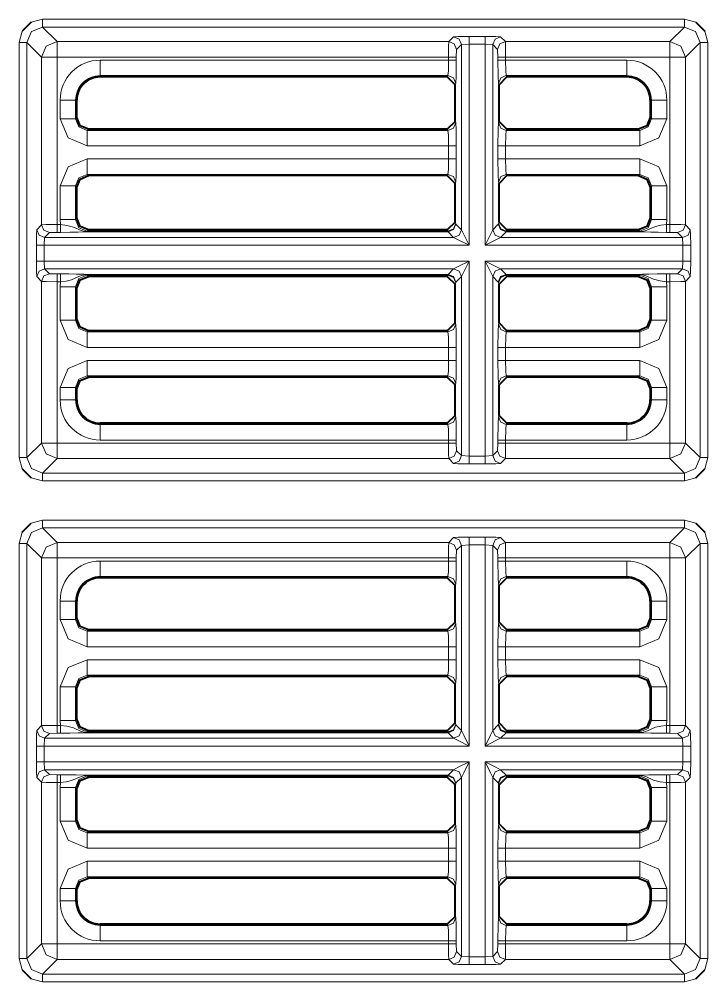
# Model space of a CAD drawing. Header units: millimetres. Extents: x 0 to 2941, y -405 to 1422.
# Drawn here: x 832.3 to 876.8, y 883.4 to 945.5 of the extents above; entities that cross this region are included whole.
import ezdxf

# ---------------------------------------------------------------- set-up
doc = ezdxf.new("R2010")
doc.units = ezdxf.units.MM
doc.layers.add('FINE', color=9, linetype='Continuous')
doc.layers.add('OUTLINE', color=7, linetype='Continuous')

msp = doc.modelspace()

# ---------------------------------------------------------------- linework, layer by layer
at = {"layer": 'FINE', "lineweight": 9}
for p, q in [((833.829, 945.477), (833.102, 945.289)), ((875.254, 945.477), (833.829, 945.477)), ((875.981, 945.289), (875.254, 945.477)), ((834.773, 944.034), (833.829, 944.977)), ((832.518, 944.705), (832.33, 943.978)), ((860.356, 944.349), (860.041, 944.034)), ((862.382, 944.375), (861.356, 944.375)), ((863.697, 944.034), (863.381, 944.349)), ((876.753, 943.978), (876.566, 944.705)), ((832.83, 943.978), (833.773, 943.034)), ((832.83, 917.203), (832.83, 943.978)), ((860.041, 944.034), (834.773, 944.034)), ((860.541, 943.534), (860.856, 943.849)), ((860.856, 943.849), (861.356, 943.875)), ((860.856, 943.849), (860.856, 931.906)), ((862.382, 943.875), (862.382, 930.906)), ((862.382, 943.875), (862.882, 943.849)), ((862.882, 931.906), (862.882, 943.849)), ((875.31, 943.034), (876.254, 943.978)), ((876.254, 943.978), (876.254, 917.203)), ((876.753, 917.203), (876.753, 943.978)), ((833.773, 943.034), (833.773, 932.221)), ((860.028, 943.034), (860.028, 942.839)), ((863.21, 943.034), (863.21, 942.839)), ((875.31, 932.221), (875.31, 943.034)), ((860.028, 942.839), (837.548, 942.839)), ((871.535, 942.839), (863.709, 942.839)), ((837.548, 941.84), (859.991, 941.84)), ((837.548, 941.759), (837.548, 941.84)), ((859.991, 941.84), (859.95, 941.759)), ((863.747, 941.84), (871.535, 941.84)), ((863.787, 941.759), (863.747, 941.84)), ((871.535, 941.84), (871.535, 941.759)), ((860.45, 941.258), (860.491, 941.341)), ((863.247, 941.341), (863.288, 941.258)), ((834.969, 940.258), (834.969, 939.061)), ((860.491, 938.811), (860.45, 938.893)), ((863.288, 938.893), (863.247, 938.811)), ((836.716, 938.312), (836.798, 938.394)), ((859.991, 938.312), (836.716, 938.312)), ((859.95, 938.394), (859.991, 938.312)), ((863.747, 938.312), (863.787, 938.394)), ((872.367, 938.312), (863.747, 938.312)), ((872.286, 938.394), (872.367, 938.312)), ((836.716, 937.314), (860.028, 937.314)), ((860.028, 937.314), (860.028, 936.473)), ((860.528, 936.473), (860.528, 937.314)), ((863.21, 937.314), (863.21, 936.473)), ((860.028, 936.473), (836.716, 936.473)), ((872.367, 936.473), (863.709, 936.473)), ((836.716, 935.475), (859.991, 935.475)), ((836.798, 935.394), (836.716, 935.475)), ((859.991, 935.475), (859.95, 935.394)), ((872.367, 935.475), (872.286, 935.394)), ((860.45, 934.893), (860.491, 934.975)), ((863.247, 934.975), (863.288, 934.893)), ((834.969, 934.726), (834.969, 932.561)), ((873.035, 934.644), (873.116, 934.726)), ((873.116, 934.726), (873.116, 932.561)), ((834.969, 932.561), (834.999, 932.234)), ((836.048, 932.642), (835.967, 932.561)), ((860.491, 932.311), (860.45, 932.393)), ((863.288, 932.393), (863.247, 932.311)), ((873.116, 932.561), (873.035, 932.642)), ((834.273, 931.721), (834.773, 931.734)), ((834.999, 932.234), (834.773, 932.234)), ((834.773, 931.734), (834.999, 931.734)), ((836.716, 931.812), (836.798, 931.894)), ((859.991, 931.812), (836.716, 931.812)), ((836.716, 931.763), (859.999, 931.763)), ((859.95, 931.894), (859.991, 931.812)), ((859.991, 931.812), (859.999, 931.78)), ((859.999, 931.763), (860.356, 931.406)), ((860.499, 932.263), (860.491, 932.311)), ((860.856, 931.906), (860.499, 932.263)), ((863.239, 932.263), (862.882, 931.906)), ((863.247, 932.311), (863.239, 932.263)), ((863.381, 931.406), (863.739, 931.763)), ((863.739, 931.78), (863.747, 931.812)), ((872.367, 931.78), (863.739, 931.78)), ((863.739, 931.763), (872.367, 931.763)), ((863.747, 931.812), (863.787, 931.894)), ((872.367, 931.812), (863.747, 931.812)), ((872.286, 931.894), (872.367, 931.812)), ((874.084, 931.734), (874.31, 931.734)), ((874.31, 931.734), (874.81, 931.721)), ((875.625, 931.906), (875.31, 932.221)), ((833.932, 930.906), (833.958, 931.406)), ((833.958, 931.406), (834.273, 931.721)), ((833.958, 931.406), (860.356, 931.406)), ((863.381, 931.406), (875.125, 931.406)), ((874.81, 931.721), (875.125, 931.406)), ((875.125, 931.406), (875.151, 930.906)), ((833.932, 929.881), (833.932, 930.906)), ((861.356, 930.906), (833.932, 930.906)), ((875.151, 930.906), (862.382, 930.906)), ((875.151, 930.906), (875.151, 929.881)), ((875.651, 929.881), (875.651, 930.906)), ((833.932, 929.881), (861.356, 929.881)), ((833.958, 929.381), (833.932, 929.881)), ((861.356, 917.306), (861.356, 929.881)), ((862.382, 929.881), (875.151, 929.881)), ((862.382, 929.881), (862.382, 917.306)), ((875.151, 929.881), (875.125, 929.381)), ((860.356, 929.381), (833.958, 929.381)), ((834.273, 929.065), (833.958, 929.381)), ((875.125, 929.381), (863.381, 929.381)), ((863.739, 929.023), (863.381, 929.381)), ((875.125, 929.381), (874.81, 929.065)), ((833.458, 928.881), (833.773, 928.566)), ((834.773, 929.053), (834.273, 929.065)), ((834.999, 929.053), (834.773, 929.053)), ((836.716, 928.975), (859.991, 928.975)), ((836.798, 928.894), (836.716, 928.975)), ((859.991, 928.975), (859.95, 928.894)), ((859.999, 929.007), (859.991, 928.975)), ((860.499, 928.524), (860.856, 928.881)), ((862.882, 928.881), (863.239, 928.524)), ((862.882, 917.332), (862.882, 928.881)), ((872.367, 929.023), (863.739, 929.023)), ((863.739, 929.007), (872.367, 929.007)), ((863.747, 928.975), (863.739, 929.007)), ((863.787, 928.894), (863.747, 928.975)), ((872.367, 928.975), (872.286, 928.894)), ((874.31, 929.053), (874.084, 929.053)), ((874.81, 929.065), (874.31, 929.053)), ((875.31, 928.566), (875.625, 928.881)), ((834.773, 928.553), (834.999, 928.553)), ((834.773, 918.147), (834.773, 928.553)), ((834.999, 928.553), (834.969, 928.226)), ((860.45, 928.393), (860.491, 928.475)), ((860.491, 928.475), (860.499, 928.524)), ((863.239, 928.524), (863.247, 928.475)), ((863.247, 928.475), (863.288, 928.393)), ((873.035, 928.144), (873.116, 928.226)), ((873.116, 928.226), (873.116, 926.061)), ((874.084, 928.553), (874.31, 928.553)), ((874.115, 928.226), (874.084, 928.553)), ((874.115, 926.061), (874.115, 928.226)), ((874.31, 928.553), (874.31, 918.147)), ((836.048, 926.142), (835.967, 926.061)), ((873.116, 926.061), (873.035, 926.142)), ((860.491, 925.812), (860.45, 925.894)), ((863.288, 925.894), (863.247, 925.812)), ((836.716, 925.312), (836.798, 925.393)), ((859.991, 925.312), (836.716, 925.312)), ((859.95, 925.393), (859.991, 925.312)), ((836.716, 924.313), (860.028, 924.313)), ((860.028, 924.313), (860.028, 923.473)), ((860.528, 923.473), (860.528, 924.313)), ((863.21, 924.313), (863.21, 923.473)), ((860.028, 923.473), (836.716, 923.473)), ((872.367, 923.473), (863.709, 923.473)), ((872.367, 922.475), (872.286, 922.393)), ((860.45, 921.894), (860.491, 921.976)), ((863.247, 921.976), (863.288, 921.894)), ((835.967, 921.726), (836.048, 921.645)), ((835.967, 920.922), (835.967, 921.726)), ((874.115, 920.922), (874.115, 921.726)), ((836.048, 920.922), (835.967, 920.922)), ((837.548, 919.341), (837.548, 919.422)), ((859.991, 919.341), (837.548, 919.341)), ((859.95, 919.422), (859.991, 919.341)), ((860.491, 919.84), (860.45, 919.922)), ((863.747, 919.341), (863.787, 919.422)), ((871.535, 919.341), (863.747, 919.341)), ((871.535, 919.422), (871.535, 919.341)), ((860.028, 918.147), (834.773, 918.147)), ((837.548, 918.342), (860.028, 918.342)), ((860.028, 918.342), (860.028, 918.147)), ((860.528, 918.147), (860.528, 918.342)), ((860.541, 917.647), (860.528, 918.147)), ((863.21, 918.147), (863.197, 917.647)), ((863.21, 918.342), (863.21, 918.147)), ((863.709, 918.342), (871.535, 918.342)), ((863.709, 918.147), (863.709, 918.342)), ((874.31, 918.147), (863.709, 918.147)), ((863.197, 917.647), (862.882, 917.332)), ((833.829, 916.204), (834.773, 917.147)), ((834.773, 917.147), (860.041, 917.147)), ((860.041, 917.147), (860.356, 916.832)), ((861.356, 917.306), (860.856, 917.332)), ((862.382, 917.306), (861.356, 917.306)), ((862.882, 917.332), (862.382, 917.306)), ((863.381, 916.832), (863.697, 917.147)), ((863.697, 917.147), (874.31, 917.147)), ((874.31, 917.147), (875.254, 916.204)), ((876.566, 916.476), (876.753, 917.203)), ((861.356, 916.806), (862.382, 916.806)), ((833.102, 915.892), (833.829, 915.704)), ((875.254, 916.204), (833.829, 916.204)), ((875.981, 912.989), (875.254, 913.177)), ((834.773, 911.734), (833.829, 912.677)), ((833.829, 912.677), (875.254, 912.677)), ((875.254, 912.677), (874.31, 911.734)), ((832.518, 912.405), (832.33, 911.678)), ((860.356, 912.049), (860.041, 911.734)), ((862.382, 912.074), (861.356, 912.074)), ((863.697, 911.734), (863.381, 912.049)), ((832.33, 911.678), (832.33, 884.903)), ((832.83, 911.678), (833.773, 910.734)), ((860.041, 911.734), (834.773, 911.734)), ((860.541, 911.234), (860.856, 911.549)), ((860.856, 911.549), (861.356, 911.575)), ((860.856, 911.549), (860.856, 899.606)), ((861.356, 898.606), (861.356, 911.575)), ((861.356, 911.575), (862.382, 911.575)), ((862.382, 911.575), (862.382, 898.606)), ((862.382, 911.575), (862.882, 911.549)), ((862.882, 911.549), (863.197, 911.234)), ((862.882, 899.606), (862.882, 911.549)), ((874.31, 911.734), (863.697, 911.734)), ((876.254, 911.678), (876.254, 884.903)), ((833.773, 910.734), (833.773, 899.921)), ((834.773, 910.734), (860.028, 910.734)), ((834.773, 899.934), (834.773, 910.734)), ((860.028, 910.734), (860.028, 910.538)), ((860.528, 910.734), (860.541, 911.234)), ((860.528, 910.538), (860.528, 910.734)), ((863.197, 911.234), (863.21, 910.734)), ((863.21, 910.734), (863.21, 910.538)), ((860.028, 910.538), (837.548, 910.538)), ((871.535, 910.538), (863.709, 910.538)), ((837.548, 909.54), (859.991, 909.54)), ((837.548, 909.458), (837.548, 909.54)), ((859.991, 909.54), (859.95, 909.458)), ((863.747, 909.54), (871.535, 909.54)), ((863.787, 909.458), (863.747, 909.54)), ((871.535, 909.54), (871.535, 909.458)), ((860.45, 908.958), (860.491, 909.041)), ((863.247, 909.041), (863.288, 908.958)), ((834.969, 907.959), (834.969, 906.761)), ((835.967, 907.959), (836.048, 907.959)), ((835.967, 906.761), (835.967, 907.959)), ((836.048, 906.842), (835.967, 906.761)), ((860.491, 906.511), (860.45, 906.593)), ((863.288, 906.593), (863.247, 906.511)), ((836.716, 906.012), (836.798, 906.094)), ((863.747, 906.012), (863.787, 906.094)), ((872.367, 906.012), (863.747, 906.012)), ((872.286, 906.094), (872.367, 906.012)), ((836.716, 905.013), (860.028, 905.013)), ((860.528, 904.174), (860.528, 905.013)), ((863.21, 905.013), (863.21, 904.174)), ((836.798, 903.093), (836.716, 903.175)), ((863.747, 903.175), (872.367, 903.175)), ((863.787, 903.093), (863.747, 903.175)), ((872.367, 903.175), (872.286, 903.093)), ((860.45, 902.593), (860.491, 902.675)), ((863.247, 902.675), (863.288, 902.593)), ((834.969, 902.426), (834.969, 900.261)), ((835.967, 902.426), (836.048, 902.344)), ((835.967, 900.261), (835.967, 902.426)), ((873.035, 902.344), (873.116, 902.426)), ((873.116, 902.426), (873.116, 900.261)), ((874.115, 900.261), (874.115, 902.426)), ((834.969, 900.261), (834.999, 899.934)), ((836.048, 900.342), (835.967, 900.261)), ((860.491, 900.011), (860.45, 900.093)), ((863.288, 900.093), (863.247, 900.011)), ((873.116, 900.261), (873.035, 900.342)), ((833.773, 899.921), (833.458, 899.606)), ((834.999, 899.934), (834.773, 899.934)), ((836.716, 899.512), (836.798, 899.593)), ((859.999, 899.48), (836.716, 899.48)), ((836.716, 899.463), (859.999, 899.463)), ((859.991, 899.512), (859.999, 899.48)), ((859.999, 899.463), (860.356, 899.106)), ((860.499, 899.963), (860.491, 900.011)), ((860.856, 899.606), (860.499, 899.963)), ((863.239, 899.963), (862.882, 899.606)), ((863.247, 900.011), (863.239, 899.963)), ((863.381, 899.106), (863.739, 899.463)), ((863.739, 899.48), (863.747, 899.512)), ((872.367, 899.48), (863.739, 899.48)), ((863.739, 899.463), (872.367, 899.463)), ((863.747, 899.512), (863.787, 899.593)), ((872.367, 899.512), (863.747, 899.512)), ((872.286, 899.593), (872.367, 899.512)), ((875.625, 899.606), (875.31, 899.921)), ((833.932, 898.606), (833.958, 899.106)), ((833.958, 899.106), (834.273, 899.421)), ((833.958, 899.106), (860.356, 899.106)), ((834.273, 899.421), (834.773, 899.434)), ((834.773, 899.434), (834.999, 899.434)), ((863.381, 899.106), (875.125, 899.106)), ((874.084, 899.434), (874.31, 899.434)), ((874.31, 899.434), (874.81, 899.421)), ((874.81, 899.421), (875.125, 899.106)), ((875.125, 899.106), (875.151, 898.606)), ((833.433, 898.606), (833.433, 897.581)), ((861.356, 898.606), (833.932, 898.606)), ((833.932, 897.581), (833.932, 898.606)), ((875.151, 898.606), (862.382, 898.606)), ((875.151, 898.606), (875.151, 897.581)), ((875.651, 897.581), (875.651, 898.606)), ((833.932, 897.581), (861.356, 897.581)), ((833.958, 897.081), (833.932, 897.581)), ((860.356, 897.081), (833.958, 897.081)), ((834.273, 896.765), (833.958, 897.081)), ((860.356, 897.081), (859.999, 896.724)), ((861.356, 885.006), (861.356, 897.581)), ((862.382, 897.581), (875.151, 897.581)), ((862.382, 897.581), (862.382, 885.006)), ((875.125, 897.081), (863.381, 897.081)), ((863.739, 896.724), (863.381, 897.081)), ((875.125, 897.081), (874.81, 896.765)), ((875.151, 897.581), (875.125, 897.081)), ((833.458, 896.581), (833.773, 896.266)), ((834.773, 896.753), (834.273, 896.765)), ((834.999, 896.753), (834.773, 896.753)), ((859.999, 896.724), (836.716, 896.724)), ((859.999, 896.707), (859.991, 896.675)), ((860.499, 896.224), (860.856, 896.581)), ((860.856, 896.581), (860.856, 885.032)), ((862.882, 896.581), (863.239, 896.224)), ((872.367, 896.724), (863.739, 896.724)), ((863.739, 896.707), (872.367, 896.707)), ((863.747, 896.675), (863.739, 896.707)), ((863.787, 896.594), (863.747, 896.675)), ((863.747, 896.675), (872.367, 896.675)), ((872.367, 896.675), (872.286, 896.594)), ((874.31, 896.753), (874.084, 896.753)), ((874.81, 896.765), (874.31, 896.753)), ((875.31, 896.266), (875.625, 896.581)), ((833.773, 896.266), (833.773, 885.847)), ((834.999, 896.253), (834.969, 895.926)), ((835.967, 895.926), (836.048, 895.844)), ((835.967, 893.761), (835.967, 895.926)), ((860.45, 896.093), (860.491, 896.175)), ((860.491, 896.175), (860.499, 896.224)), ((863.239, 896.224), (863.247, 896.175)), ((863.247, 896.175), (863.288, 896.093)), ((873.035, 895.844), (873.116, 895.926)), ((873.116, 895.926), (873.116, 893.761)), ((874.084, 896.253), (874.31, 896.253)), ((874.115, 895.926), (874.084, 896.253)), ((874.115, 893.761), (874.115, 895.926)), ((875.31, 885.847), (875.31, 896.266)), ((836.048, 893.842), (835.967, 893.761)), ((860.491, 893.511), (860.45, 893.593)), ((863.288, 893.593), (863.247, 893.511)), ((873.116, 893.761), (873.035, 893.842)), ((836.716, 893.012), (836.798, 893.093)), ((859.991, 893.012), (836.716, 893.012)), ((859.95, 893.093), (859.991, 893.012)), ((872.286, 893.093), (872.367, 893.012)), ((836.716, 892.014), (860.028, 892.014)), ((860.028, 892.014), (860.028, 891.174)), ((860.528, 891.174), (860.528, 892.014)), ((863.21, 892.014), (863.21, 891.174)), ((863.709, 892.014), (872.367, 892.014)), ((863.709, 891.174), (863.709, 892.014)), ((872.367, 891.174), (863.709, 891.174)), ((836.716, 890.175), (859.991, 890.175)), ((836.798, 890.093), (836.716, 890.175)), ((859.991, 890.175), (859.95, 890.093)), ((863.787, 890.093), (863.747, 890.175)), ((860.45, 889.593), (860.491, 889.675)), ((863.247, 889.675), (863.288, 889.593)), ((834.969, 889.426), (834.969, 888.622)), ((835.967, 889.426), (836.048, 889.345)), ((835.967, 888.622), (835.967, 889.426)), ((836.048, 888.622), (835.967, 888.622)), ((837.548, 887.041), (837.548, 887.122)), ((859.991, 887.041), (837.548, 887.041)), ((859.95, 887.122), (859.991, 887.041)), ((860.491, 887.54), (860.45, 887.622)), ((863.288, 887.622), (863.247, 887.54)), ((871.535, 887.122), (871.535, 887.041)), ((860.028, 885.847), (834.773, 885.847)), ((837.548, 886.042), (860.028, 886.042)), ((860.028, 886.042), (860.028, 885.847)), ((860.528, 885.847), (860.528, 886.042)), ((860.541, 885.347), (860.528, 885.847)), ((863.21, 885.847), (863.197, 885.347)), ((863.21, 886.042), (863.21, 885.847)), ((876.254, 884.903), (875.31, 885.847)), ((860.856, 885.032), (860.541, 885.347)), ((832.33, 884.903), (832.518, 884.176)), ((833.829, 883.903), (834.773, 884.847)), ((834.773, 884.847), (860.041, 884.847)), ((860.041, 884.847), (860.356, 884.532)), ((861.356, 885.006), (860.856, 885.032)), ((862.382, 885.006), (861.356, 885.006)), ((862.882, 885.032), (862.382, 885.006)), ((863.381, 884.532), (863.697, 884.847)), ((863.697, 884.847), (874.31, 884.847)), ((874.31, 884.847), (875.254, 883.903)), ((876.566, 884.176), (876.753, 884.903)), ((833.102, 883.592), (833.829, 883.404)), ((875.254, 883.903), (833.829, 883.903))]:
    msp.add_line(p, q, dxfattribs=at)
for points in [[(833.829, 945.477), (833.829, 945.128), (833.829, 944.977)], [(875.254, 945.477), (875.254, 945.128), (875.254, 944.977)], [(832.83, 943.978), (833.122, 944.685), (833.829, 944.977)], [(833.829, 944.977), (875.254, 944.977), (874.31, 944.034), (863.697, 944.034)], [(875.254, 944.977), (875.961, 944.685), (876.254, 943.978)], [(861.356, 944.375), (860.658, 944.367), (860.356, 944.349)], [(860.856, 943.849), (860.71, 944.202), (860.356, 944.349)], [(861.356, 943.875), (861.356, 944.224), (861.356, 944.375)], [(862.382, 943.875), (862.382, 944.224), (862.382, 944.375)], [(863.381, 944.349), (863.08, 944.367), (862.382, 944.375)], [(862.882, 943.849), (863.028, 944.202), (863.381, 944.349)], [(832.83, 943.978), (832.679, 943.978), (832.33, 943.978)], [(832.33, 943.978), (832.33, 917.203), (832.518, 916.476)], [(834.773, 944.034), (834.066, 943.741), (833.773, 943.034)], [(834.773, 944.034), (834.773, 943.732), (834.773, 943.034)], [(860.041, 944.034), (860.032, 943.732), (860.028, 943.034)], [(860.541, 943.534), (860.394, 943.887), (860.041, 944.034)], [(860.528, 942.839), (860.528, 943.034), (860.541, 943.534)], [(861.356, 930.906), (861.356, 943.875), (862.382, 943.875)], [(862.882, 943.849), (863.197, 943.534), (863.21, 943.034)], [(863.197, 943.534), (863.343, 943.887), (863.697, 944.034)], [(863.709, 943.034), (863.706, 943.732), (863.697, 944.034)], [(874.31, 944.034), (874.31, 943.732), (874.31, 943.034)], [(875.31, 943.034), (875.017, 943.741), (874.31, 944.034)], [(876.753, 943.978), (876.404, 943.978), (876.254, 943.978)], [(833.773, 943.034), (834.075, 943.034), (834.773, 943.034)], [(834.773, 932.234), (834.773, 943.034), (860.028, 943.034)], [(860.528, 943.034), (860.377, 943.034), (860.028, 943.034)], [(863.21, 943.034), (863.361, 943.034), (863.709, 943.034)], [(863.709, 942.839), (863.709, 943.034), (874.31, 943.034)], [(874.31, 943.034), (874.31, 932.234), (874.084, 932.234), (874.115, 932.561)], [(874.31, 943.034), (875.008, 943.034), (875.31, 943.034)], [(837.548, 941.84), (837.548, 942.15), (837.548, 942.839)], [(860.028, 942.839), (860.017, 942.15), (859.991, 941.84)], [(860.528, 942.839), (860.377, 942.839), (860.028, 942.839)], [(860.491, 941.341), (860.517, 941.806), (860.528, 942.839)], [(863.21, 942.839), (863.361, 942.839), (863.709, 942.839)], [(863.21, 942.839), (863.22, 941.806), (863.247, 941.341)], [(863.747, 941.84), (863.72, 942.15), (863.709, 942.839)], [(871.535, 941.84), (871.535, 942.15), (871.535, 942.839)], [(860.491, 941.341), (860.344, 941.693), (859.991, 941.84)], [(863.247, 941.341), (863.393, 941.693), (863.747, 941.84)], [(834.969, 940.258), (835.657, 940.258), (835.967, 940.258)], [(836.048, 939.142), (835.967, 939.061), (835.967, 940.258), (836.048, 940.258)], [(873.035, 940.258), (873.116, 940.258), (873.116, 939.061), (873.035, 939.142)], [(873.116, 940.258), (873.426, 940.258), (874.115, 940.258)], [(834.969, 939.061), (835.657, 939.061), (835.967, 939.061)], [(834.969, 939.061), (835.48, 937.825), (836.716, 937.314)], [(836.716, 938.312), (836.185, 938.53), (835.967, 939.061)], [(860.491, 938.811), (860.344, 938.458), (859.991, 938.312)], [(860.528, 937.314), (860.517, 938.346), (860.491, 938.811)], [(863.247, 938.811), (863.22, 938.346), (863.21, 937.314)], [(863.747, 938.312), (863.393, 938.458), (863.247, 938.811)], [(863.709, 936.473), (863.709, 937.314), (872.367, 937.314), (873.603, 937.825), (874.115, 939.061)], [(873.116, 939.061), (872.898, 938.53), (872.367, 938.312)], [(873.116, 939.061), (873.426, 939.061), (874.115, 939.061)], [(836.716, 937.314), (836.716, 938.002), (836.716, 938.312)], [(859.991, 938.312), (860.017, 938.002), (860.028, 937.314)], [(863.709, 937.314), (863.72, 938.002), (863.747, 938.312)], [(872.367, 937.314), (872.367, 938.002), (872.367, 938.312)], [(860.528, 937.314), (860.377, 937.314), (860.028, 937.314)], [(863.709, 937.314), (863.361, 937.314), (863.21, 937.314)], [(836.716, 936.473), (835.48, 935.962), (834.969, 934.726)], [(836.716, 935.475), (836.716, 935.785), (836.716, 936.473)], [(860.028, 936.473), (860.017, 935.785), (859.991, 935.475)], [(860.528, 936.473), (860.377, 936.473), (860.028, 936.473)], [(860.491, 934.975), (860.517, 935.441), (860.528, 936.473)], [(863.709, 936.473), (863.361, 936.473), (863.21, 936.473)], [(863.21, 936.473), (863.22, 935.441), (863.247, 934.975)], [(863.747, 935.475), (863.72, 935.785), (863.709, 936.473)], [(872.367, 935.475), (872.367, 935.785), (872.367, 936.473)], [(874.115, 932.561), (874.115, 934.726), (873.603, 935.962), (872.367, 936.473)], [(835.967, 934.726), (836.185, 935.257), (836.716, 935.475)], [(860.491, 934.975), (860.344, 935.328), (859.991, 935.475)], [(863.747, 935.475), (863.393, 935.328), (863.247, 934.975)], [(863.787, 935.394), (863.747, 935.475), (872.367, 935.475)], [(872.367, 935.475), (872.898, 935.257), (873.116, 934.726)], [(834.969, 934.726), (835.657, 934.726), (835.967, 934.726)], [(835.967, 932.561), (835.967, 934.726), (836.048, 934.644)], [(873.116, 934.726), (873.426, 934.726), (874.115, 934.726)], [(834.969, 932.561), (835.657, 932.561), (835.967, 932.561)], [(836.716, 931.812), (836.185, 932.03), (835.967, 932.561)], [(873.116, 932.561), (872.898, 932.03), (872.367, 931.812)], [(873.116, 932.561), (873.426, 932.561), (874.115, 932.561)], [(833.773, 932.221), (833.458, 931.906), (833.44, 931.604), (833.433, 930.906)], [(833.958, 931.406), (833.605, 931.553), (833.458, 931.906)], [(834.773, 932.234), (834.075, 932.23), (833.773, 932.221)], [(834.273, 931.721), (833.92, 931.868), (833.773, 932.221)], [(834.773, 931.734), (834.773, 931.885), (834.773, 932.234)], [(834.999, 931.734), (834.999, 931.885), (834.999, 932.234)], [(859.999, 931.78), (836.716, 931.78), (836.646, 931.782), (836.559, 931.791), (836.32, 931.851), (835.82, 932.073), (835.406, 932.184), (834.999, 932.234)], [(834.999, 931.734), (835.591, 931.737), (836.139, 931.747), (836.547, 931.76), (836.655, 931.763), (836.689, 931.763), (836.716, 931.763)], [(836.716, 931.78), (836.716, 931.801), (836.716, 931.812)], [(836.716, 931.763), (836.716, 931.768), (836.716, 931.78)], [(860.491, 932.311), (860.344, 931.959), (859.991, 931.812)], [(860.499, 932.263), (860.352, 931.91), (859.999, 931.763)], [(860.499, 932.263), (860.351, 931.923), (859.999, 931.78)], [(859.999, 931.78), (859.999, 931.768), (859.999, 931.763)], [(860.856, 931.906), (860.71, 931.553), (860.356, 931.406)], [(861.356, 930.906), (861.007, 931.604), (860.856, 931.906)], [(862.882, 931.906), (862.731, 931.604), (862.382, 930.906)], [(863.381, 931.406), (863.028, 931.553), (862.882, 931.906)], [(863.739, 931.763), (863.385, 931.91), (863.239, 932.263)], [(863.739, 931.78), (863.386, 931.923), (863.239, 932.263)], [(863.747, 931.812), (863.393, 931.959), (863.247, 932.311)], [(863.739, 931.763), (863.739, 931.768), (863.739, 931.78)], [(874.084, 932.234), (873.72, 932.191), (873.377, 932.113), (872.859, 931.888), (872.722, 931.837), (872.616, 931.808), (872.47, 931.785), (872.4, 931.781), (872.367, 931.78)], [(872.367, 931.78), (872.367, 931.801), (872.367, 931.812)], [(872.367, 931.763), (872.367, 931.768), (872.367, 931.78)], [(872.367, 931.763), (872.38, 931.763), (872.407, 931.763), (872.466, 931.762), (872.515, 931.76), (872.589, 931.758), (873.083, 931.743), (873.554, 931.737), (874.084, 931.734)], [(874.084, 931.734), (874.084, 931.885), (874.084, 932.234)], [(874.31, 931.734), (874.31, 931.885), (874.31, 932.234)], [(875.31, 932.221), (875.008, 932.23), (874.31, 932.234)], [(874.81, 931.721), (875.163, 931.868), (875.31, 932.221)], [(875.125, 931.406), (875.479, 931.553), (875.625, 931.906)], [(875.651, 930.906), (875.643, 931.604), (875.625, 931.906)], [(860.356, 931.406), (860.658, 931.255), (861.356, 930.906)], [(862.382, 930.906), (863.08, 931.255), (863.381, 931.406)], [(833.932, 930.906), (833.583, 930.906), (833.433, 930.906)], [(833.433, 930.906), (833.433, 929.881), (833.44, 929.183), (833.458, 928.881)], [(875.151, 930.906), (875.5, 930.906), (875.651, 930.906)], [(833.932, 929.881), (833.583, 929.881), (833.433, 929.881)], [(861.356, 929.881), (860.658, 929.532), (860.356, 929.381)], [(860.856, 928.881), (861.007, 929.183), (861.356, 929.881)], [(863.381, 929.381), (863.08, 929.532), (862.382, 929.881)], [(862.382, 929.881), (862.731, 929.183), (862.882, 928.881)], [(875.151, 929.881), (875.5, 929.881), (875.651, 929.881)], [(875.625, 928.881), (875.643, 929.183), (875.651, 929.881)], [(833.958, 929.381), (833.605, 929.234), (833.458, 928.881)], [(860.356, 929.381), (859.999, 929.023), (836.716, 929.023)], [(860.356, 929.381), (860.71, 929.234), (860.856, 928.881)], [(862.882, 928.881), (863.028, 929.234), (863.381, 929.381)], [(875.125, 929.381), (875.479, 929.234), (875.625, 928.881)], [(834.273, 929.065), (833.92, 928.919), (833.773, 928.566)], [(834.773, 929.053), (834.773, 928.902), (834.773, 928.553)], [(834.999, 929.053), (834.999, 928.902), (834.999, 928.553)], [(836.716, 929.023), (836.703, 929.023), (836.676, 929.024), (836.617, 929.025), (836.568, 929.026), (836.494, 929.029), (836, 929.044), (835.529, 929.05), (834.999, 929.053)], [(834.999, 928.553), (835.363, 928.596), (835.706, 928.674), (836.224, 928.898), (836.361, 928.95), (836.468, 928.979), (836.613, 929.002), (836.683, 929.006), (836.716, 929.007), (859.999, 929.007)], [(835.967, 928.226), (836.185, 928.757), (836.716, 928.975)], [(836.716, 929.023), (836.716, 929.019), (836.716, 929.007)], [(836.716, 928.975), (836.716, 928.986), (836.716, 929.007)], [(859.991, 928.975), (860.344, 928.828), (860.491, 928.475)], [(859.999, 929.023), (860.352, 928.877), (860.499, 928.524)], [(859.999, 929.023), (859.999, 929.019), (859.999, 929.007)], [(859.999, 929.007), (860.351, 928.864), (860.499, 928.524)], [(860.856, 928.881), (860.856, 917.332), (860.541, 917.647)], [(863.239, 928.524), (863.385, 928.877), (863.739, 929.023)], [(863.239, 928.524), (863.386, 928.864), (863.739, 929.007)], [(863.247, 928.475), (863.393, 928.828), (863.747, 928.975)], [(863.739, 929.007), (863.739, 929.019), (863.739, 929.023)], [(863.747, 928.975), (872.367, 928.975), (872.367, 928.986), (872.367, 929.007)], [(874.084, 929.053), (873.492, 929.05), (872.944, 929.04), (872.536, 929.027), (872.428, 929.024), (872.394, 929.024), (872.367, 929.023)], [(872.367, 929.023), (872.367, 929.019), (872.367, 929.007)], [(872.367, 929.007), (872.437, 929.005), (872.524, 928.996), (872.763, 928.936), (873.263, 928.714), (873.677, 928.603), (874.084, 928.553)], [(872.367, 928.975), (872.898, 928.757), (873.116, 928.226)], [(874.084, 929.053), (874.084, 928.902), (874.084, 928.553)], [(874.31, 929.053), (874.31, 928.902), (874.31, 928.553)], [(874.81, 929.065), (875.163, 928.919), (875.31, 928.566)], [(833.773, 928.566), (833.773, 918.147), (832.83, 917.203)], [(833.773, 928.566), (834.075, 928.557), (834.773, 928.553)], [(834.969, 928.226), (835.657, 928.226), (835.967, 928.226)], [(834.969, 928.226), (834.969, 926.061), (835.48, 924.825), (836.716, 924.313)], [(835.967, 926.061), (835.967, 928.226), (836.048, 928.144)], [(873.116, 928.226), (873.426, 928.226), (874.115, 928.226)], [(874.31, 928.553), (875.008, 928.557), (875.31, 928.566)], [(876.254, 917.203), (875.31, 918.147), (875.31, 928.566)], [(834.969, 926.061), (835.657, 926.061), (835.967, 926.061)], [(836.716, 925.312), (836.185, 925.53), (835.967, 926.061)], [(860.491, 925.812), (860.344, 925.459), (859.991, 925.312)], [(860.528, 924.313), (860.517, 925.346), (860.491, 925.812)], [(863.247, 925.812), (863.22, 925.346), (863.21, 924.313)], [(863.747, 925.312), (863.393, 925.459), (863.247, 925.812)], [(873.116, 926.061), (872.898, 925.53), (872.367, 925.312)], [(872.367, 924.313), (873.603, 924.825), (874.115, 926.061)], [(873.116, 926.061), (873.426, 926.061), (874.115, 926.061)], [(836.716, 924.313), (836.716, 925.002), (836.716, 925.312)], [(859.991, 925.312), (860.017, 925.002), (860.028, 924.313)], [(863.709, 924.313), (863.72, 925.002), (863.747, 925.312)], [(872.286, 925.393), (872.367, 925.312), (863.747, 925.312), (863.787, 925.393)], [(872.367, 924.313), (872.367, 925.002), (872.367, 925.312)], [(860.528, 924.313), (860.377, 924.313), (860.028, 924.313)], [(863.709, 924.313), (863.361, 924.313), (863.21, 924.313)], [(863.709, 923.473), (863.709, 924.313), (872.367, 924.313)], [(836.716, 923.473), (835.48, 922.962), (834.969, 921.726)], [(836.716, 922.475), (836.716, 922.785), (836.716, 923.473)], [(860.028, 923.473), (860.017, 922.785), (859.991, 922.475)], [(860.528, 923.473), (860.377, 923.473), (860.028, 923.473)], [(860.491, 921.976), (860.517, 922.441), (860.528, 923.473)], [(863.709, 923.473), (863.361, 923.473), (863.21, 923.473)], [(863.21, 923.473), (863.22, 922.441), (863.247, 921.976)], [(863.747, 922.475), (863.72, 922.785), (863.709, 923.473)], [(872.367, 923.473), (872.367, 922.785), (872.367, 922.475)], [(874.115, 921.726), (873.603, 922.962), (872.367, 923.473)], [(835.967, 921.726), (836.185, 922.257), (836.716, 922.475)], [(836.798, 922.393), (836.716, 922.475), (859.991, 922.475), (859.95, 922.393)], [(860.491, 921.976), (860.344, 922.328), (859.991, 922.475)], [(863.747, 922.475), (863.393, 922.328), (863.247, 921.976)], [(863.787, 922.393), (863.747, 922.475), (872.367, 922.475)], [(872.367, 922.475), (872.898, 922.257), (873.116, 921.726)], [(835.967, 921.726), (835.657, 921.726), (834.969, 921.726)], [(873.035, 921.645), (873.116, 921.726), (873.116, 920.922), (873.035, 920.922)], [(874.115, 921.726), (873.426, 921.726), (873.116, 921.726)], [(835.967, 920.922), (835.657, 920.922), (834.969, 920.922)], [(874.115, 920.922), (873.426, 920.922), (873.116, 920.922)], [(837.548, 919.341), (837.548, 919.031), (837.548, 918.342)], [(859.991, 919.341), (860.344, 919.488), (860.491, 919.84)], [(859.991, 919.341), (860.017, 919.031), (860.028, 918.342)], [(860.528, 918.342), (860.517, 919.375), (860.491, 919.84)], [(863.288, 919.922), (863.247, 919.84), (863.22, 919.375), (863.21, 918.342)], [(863.747, 919.341), (863.393, 919.488), (863.247, 919.84)], [(863.709, 918.342), (863.72, 919.031), (863.747, 919.341)], [(871.535, 918.342), (871.535, 919.031), (871.535, 919.341)], [(833.773, 918.147), (834.075, 918.147), (834.773, 918.147)], [(833.773, 918.147), (834.066, 917.44), (834.773, 917.147)], [(834.773, 918.147), (834.773, 917.449), (834.773, 917.147)], [(860.028, 918.342), (860.377, 918.342), (860.528, 918.342)], [(860.028, 918.147), (860.377, 918.147), (860.528, 918.147)], [(860.028, 918.147), (860.032, 917.449), (860.041, 917.147)], [(863.709, 918.342), (863.361, 918.342), (863.21, 918.342)], [(863.709, 918.147), (863.361, 918.147), (863.21, 918.147)], [(863.697, 917.147), (863.706, 917.449), (863.709, 918.147)], [(874.31, 918.147), (875.008, 918.147), (875.31, 918.147)], [(874.31, 918.147), (874.31, 917.449), (874.31, 917.147)], [(874.31, 917.147), (875.017, 917.44), (875.31, 918.147)], [(860.041, 917.147), (860.394, 917.294), (860.541, 917.647)], [(863.697, 917.147), (863.343, 917.294), (863.197, 917.647)], [(832.83, 917.203), (832.679, 917.203), (832.33, 917.203)], [(833.829, 916.204), (833.122, 916.496), (832.83, 917.203)], [(860.356, 916.832), (860.71, 916.978), (860.856, 917.332)], [(860.356, 916.832), (860.658, 916.814), (861.356, 916.806)], [(861.356, 916.806), (861.356, 916.957), (861.356, 917.306)], [(862.382, 916.806), (862.382, 916.957), (862.382, 917.306)], [(862.382, 916.806), (863.08, 916.814), (863.381, 916.832)], [(863.381, 916.832), (863.028, 916.978), (862.882, 917.332)], [(876.254, 917.203), (875.961, 916.496), (875.254, 916.204)], [(876.753, 917.203), (876.404, 917.203), (876.254, 917.203)], [(833.829, 916.204), (833.829, 916.052), (833.829, 915.704)], [(833.829, 915.704), (875.254, 915.704), (875.981, 915.892)], [(875.254, 916.204), (875.254, 916.052), (875.254, 915.704)], [(875.254, 913.177), (833.829, 913.177), (833.102, 912.989)], [(833.829, 913.177), (833.829, 912.828), (833.829, 912.677)], [(875.254, 913.177), (875.254, 912.828), (875.254, 912.677)], [(832.83, 911.678), (833.122, 912.385), (833.829, 912.677)], [(875.254, 912.677), (875.961, 912.385), (876.254, 911.678)], [(861.356, 912.074), (860.658, 912.067), (860.356, 912.049)], [(860.856, 911.549), (860.71, 911.902), (860.356, 912.049)], [(861.356, 911.575), (861.356, 911.924), (861.356, 912.074)], [(862.382, 911.575), (862.382, 911.924), (862.382, 912.074)], [(863.381, 912.049), (863.08, 912.067), (862.382, 912.074)], [(862.882, 911.549), (863.028, 911.902), (863.381, 912.049)], [(876.753, 884.903), (876.753, 911.678), (876.566, 912.405)], [(832.83, 911.678), (832.679, 911.678), (832.33, 911.678)], [(833.773, 885.847), (832.83, 884.903), (832.83, 911.678)], [(834.773, 911.734), (834.066, 911.441), (833.773, 910.734)], [(834.773, 911.734), (834.773, 911.432), (834.773, 910.734)], [(860.041, 911.734), (860.032, 911.432), (860.028, 910.734)], [(860.541, 911.234), (860.394, 911.587), (860.041, 911.734)], [(863.197, 911.234), (863.343, 911.587), (863.697, 911.734)], [(863.709, 910.734), (863.706, 911.432), (863.697, 911.734)], [(874.31, 911.734), (874.31, 911.432), (874.31, 910.734)], [(875.31, 910.734), (875.017, 911.441), (874.31, 911.734)], [(875.31, 899.921), (875.31, 910.734), (876.254, 911.678)], [(876.753, 911.678), (876.404, 911.678), (876.254, 911.678)], [(833.773, 910.734), (834.075, 910.734), (834.773, 910.734)], [(860.528, 910.734), (860.377, 910.734), (860.028, 910.734)], [(863.21, 910.734), (863.361, 910.734), (863.709, 910.734)], [(863.709, 910.538), (863.709, 910.734), (874.31, 910.734), (874.31, 899.934)], [(874.31, 910.734), (875.008, 910.734), (875.31, 910.734)], [(837.548, 909.54), (837.548, 909.85), (837.548, 910.538)], [(860.028, 910.538), (860.017, 909.85), (859.991, 909.54)], [(860.528, 910.538), (860.377, 910.538), (860.028, 910.538)], [(860.491, 909.041), (860.517, 909.506), (860.528, 910.538)], [(863.21, 910.538), (863.361, 910.538), (863.709, 910.538)], [(863.21, 910.538), (863.22, 909.506), (863.247, 909.041)], [(863.747, 909.54), (863.72, 909.85), (863.709, 910.538)], [(871.535, 909.54), (871.535, 909.85), (871.535, 910.538)], [(860.491, 909.041), (860.344, 909.393), (859.991, 909.54)], [(863.247, 909.041), (863.393, 909.393), (863.747, 909.54)], [(835.967, 907.959), (835.657, 907.959), (834.969, 907.959)], [(873.035, 907.959), (873.116, 907.959), (873.116, 906.761), (873.035, 906.842)], [(873.116, 907.959), (873.426, 907.959), (874.115, 907.959)], [(834.969, 906.761), (835.657, 906.761), (835.967, 906.761)], [(834.969, 906.761), (835.48, 905.525), (836.716, 905.013)], [(836.716, 906.012), (836.185, 906.23), (835.967, 906.761)], [(860.491, 906.511), (860.344, 906.159), (859.991, 906.012)], [(860.528, 905.013), (860.517, 906.046), (860.491, 906.511)], [(863.247, 906.511), (863.22, 906.046), (863.21, 905.013)], [(863.747, 906.012), (863.393, 906.159), (863.247, 906.511)], [(863.709, 904.174), (863.709, 905.013), (872.367, 905.013), (873.603, 905.525), (874.115, 906.761)], [(873.116, 906.761), (872.898, 906.23), (872.367, 906.012)], [(874.115, 906.761), (873.426, 906.761), (873.116, 906.761)], [(859.95, 906.094), (859.991, 906.012), (836.716, 906.012)], [(836.716, 905.013), (836.716, 905.702), (836.716, 906.012)], [(859.991, 906.012), (860.017, 905.702), (860.028, 905.013)], [(863.709, 905.013), (863.72, 905.702), (863.747, 906.012)], [(872.367, 905.013), (872.367, 905.702), (872.367, 906.012)], [(860.028, 905.013), (860.028, 904.174), (836.716, 904.174)], [(860.528, 905.013), (860.377, 905.013), (860.028, 905.013)], [(863.709, 905.013), (863.361, 905.013), (863.21, 905.013)], [(836.716, 904.174), (835.48, 903.662), (834.969, 902.426)], [(836.716, 903.175), (836.716, 903.485), (836.716, 904.174)], [(860.028, 904.174), (860.017, 903.485), (859.991, 903.175)], [(860.528, 904.174), (860.377, 904.174), (860.028, 904.174)], [(860.491, 902.675), (860.517, 903.141), (860.528, 904.174)], [(863.709, 904.174), (863.361, 904.174), (863.21, 904.174)], [(863.21, 904.174), (863.22, 903.141), (863.247, 902.675)], [(863.747, 903.175), (863.72, 903.485), (863.709, 904.174)], [(874.115, 902.426), (873.603, 903.662), (872.367, 904.174), (863.709, 904.174)], [(872.367, 903.175), (872.367, 903.485), (872.367, 904.174)], [(835.967, 902.426), (836.185, 902.957), (836.716, 903.175)], [(836.716, 903.175), (859.991, 903.175), (859.95, 903.093)], [(860.491, 902.675), (860.344, 903.028), (859.991, 903.175)], [(863.747, 903.175), (863.393, 903.028), (863.247, 902.675)], [(872.367, 903.175), (872.898, 902.957), (873.116, 902.426)], [(835.967, 902.426), (835.657, 902.426), (834.969, 902.426)], [(874.115, 902.426), (873.426, 902.426), (873.116, 902.426)], [(835.967, 900.261), (835.657, 900.261), (834.969, 900.261)], [(836.716, 899.512), (836.185, 899.73), (835.967, 900.261)], [(873.116, 900.261), (872.898, 899.73), (872.367, 899.512)], [(874.115, 900.261), (873.426, 900.261), (873.116, 900.261)], [(874.31, 899.934), (874.084, 899.934), (874.115, 900.261)], [(833.458, 899.606), (833.44, 899.304), (833.433, 898.606)], [(833.958, 899.106), (833.605, 899.253), (833.458, 899.606)], [(834.773, 899.934), (834.075, 899.93), (833.773, 899.921)], [(834.273, 899.421), (833.92, 899.568), (833.773, 899.921)], [(834.773, 899.434), (834.773, 899.585), (834.773, 899.934)], [(834.999, 899.434), (834.999, 899.585), (834.999, 899.934)], [(836.716, 899.48), (836.646, 899.482), (836.559, 899.491), (836.32, 899.551), (835.82, 899.773), (835.406, 899.884), (834.999, 899.934)], [(834.999, 899.434), (835.591, 899.437), (836.139, 899.447), (836.547, 899.459), (836.655, 899.463), (836.689, 899.463), (836.716, 899.463)], [(859.95, 899.593), (859.991, 899.512), (836.716, 899.512)], [(836.716, 899.48), (836.716, 899.501), (836.716, 899.512)], [(836.716, 899.463), (836.716, 899.468), (836.716, 899.48)], [(860.491, 900.011), (860.344, 899.659), (859.991, 899.512)], [(860.499, 899.963), (860.352, 899.61), (859.999, 899.463)], [(860.499, 899.963), (860.351, 899.623), (859.999, 899.48)], [(859.999, 899.48), (859.999, 899.468), (859.999, 899.463)], [(860.856, 899.606), (860.71, 899.253), (860.356, 899.106)], [(861.356, 898.606), (861.007, 899.304), (860.856, 899.606)], [(862.882, 899.606), (862.731, 899.304), (862.382, 898.606)], [(863.381, 899.106), (863.028, 899.253), (862.882, 899.606)], [(863.739, 899.463), (863.385, 899.61), (863.239, 899.963)], [(863.739, 899.48), (863.386, 899.623), (863.239, 899.963)], [(863.747, 899.512), (863.393, 899.659), (863.247, 900.011)], [(863.739, 899.463), (863.739, 899.468), (863.739, 899.48)], [(874.084, 899.934), (873.72, 899.891), (873.377, 899.813), (872.859, 899.588), (872.722, 899.537), (872.616, 899.508), (872.47, 899.485), (872.4, 899.48), (872.367, 899.48)], [(872.367, 899.48), (872.367, 899.501), (872.367, 899.512)], [(872.367, 899.48), (872.367, 899.468), (872.367, 899.463)], [(872.367, 899.463), (872.38, 899.463), (872.407, 899.463), (872.466, 899.462), (872.515, 899.46), (872.589, 899.458), (873.083, 899.443), (873.554, 899.437), (874.084, 899.434)], [(874.084, 899.934), (874.084, 899.585), (874.084, 899.434)], [(874.31, 899.934), (874.31, 899.585), (874.31, 899.434)], [(875.31, 899.921), (875.008, 899.93), (874.31, 899.934)], [(875.31, 899.921), (875.163, 899.568), (874.81, 899.421)], [(875.625, 899.606), (875.479, 899.253), (875.125, 899.106)], [(875.651, 898.606), (875.643, 899.304), (875.625, 899.606)], [(860.356, 899.106), (860.658, 898.955), (861.356, 898.606)], [(862.382, 898.606), (863.08, 898.955), (863.381, 899.106)], [(833.932, 898.606), (833.583, 898.606), (833.433, 898.606)], [(875.651, 898.606), (875.5, 898.606), (875.151, 898.606)], [(833.932, 897.581), (833.583, 897.581), (833.433, 897.581)], [(833.433, 897.581), (833.44, 896.883), (833.458, 896.581)], [(833.958, 897.081), (833.605, 896.934), (833.458, 896.581)], [(861.356, 897.581), (860.658, 897.232), (860.356, 897.081)], [(860.356, 897.081), (860.71, 896.934), (860.856, 896.581)], [(860.856, 896.581), (861.007, 896.883), (861.356, 897.581)], [(863.381, 897.081), (863.08, 897.232), (862.382, 897.581), (862.731, 896.883), (862.882, 896.581)], [(862.882, 896.581), (863.028, 896.934), (863.381, 897.081)], [(875.625, 896.581), (875.479, 896.934), (875.125, 897.081)], [(875.651, 897.581), (875.5, 897.581), (875.151, 897.581)], [(875.625, 896.581), (875.643, 896.883), (875.651, 897.581)], [(834.273, 896.765), (833.92, 896.619), (833.773, 896.266)], [(834.773, 896.753), (834.773, 896.602), (834.773, 896.253)], [(834.999, 896.753), (834.999, 896.602), (834.999, 896.253)], [(836.716, 896.724), (836.703, 896.724), (836.676, 896.724), (836.617, 896.725), (836.568, 896.727), (836.494, 896.729), (836, 896.743), (835.529, 896.75), (834.999, 896.753)], [(834.999, 896.253), (835.363, 896.296), (835.706, 896.374), (836.224, 896.599), (836.361, 896.65), (836.468, 896.679), (836.613, 896.702), (836.683, 896.707), (836.716, 896.707), (859.999, 896.707)], [(835.967, 895.926), (836.185, 896.457), (836.716, 896.675)], [(836.716, 896.724), (836.716, 896.719), (836.716, 896.707)], [(836.716, 896.675), (836.716, 896.685), (836.716, 896.707)], [(836.798, 896.594), (836.716, 896.675), (859.991, 896.675), (859.95, 896.594)], [(859.991, 896.675), (860.344, 896.528), (860.491, 896.175)], [(859.999, 896.724), (860.352, 896.577), (860.499, 896.224)], [(859.999, 896.724), (859.999, 896.719), (859.999, 896.707)], [(859.999, 896.707), (860.351, 896.564), (860.499, 896.224)], [(863.197, 885.347), (862.882, 885.032), (862.882, 896.581)], [(863.239, 896.224), (863.385, 896.577), (863.739, 896.724)], [(863.239, 896.224), (863.386, 896.564), (863.739, 896.707)], [(863.247, 896.175), (863.393, 896.528), (863.747, 896.675)], [(863.739, 896.707), (863.739, 896.719), (863.739, 896.724)], [(874.084, 896.753), (873.492, 896.75), (872.944, 896.74), (872.536, 896.727), (872.428, 896.724), (872.394, 896.724), (872.367, 896.724)], [(872.367, 896.707), (872.367, 896.719), (872.367, 896.724)], [(872.367, 896.707), (872.437, 896.705), (872.524, 896.696), (872.763, 896.636), (873.263, 896.414), (873.677, 896.303), (874.084, 896.253)], [(872.367, 896.675), (872.367, 896.685), (872.367, 896.707)], [(872.367, 896.675), (872.898, 896.457), (873.116, 895.926)], [(874.084, 896.253), (874.084, 896.602), (874.084, 896.753)], [(874.31, 896.253), (874.31, 896.602), (874.31, 896.753)], [(875.31, 896.266), (875.163, 896.619), (874.81, 896.765)], [(833.773, 896.266), (834.075, 896.257), (834.773, 896.253)], [(834.773, 885.847), (834.773, 896.253), (834.999, 896.253)], [(835.967, 895.926), (835.657, 895.926), (834.969, 895.926)], [(834.969, 895.926), (834.969, 893.761), (835.48, 892.525), (836.716, 892.014)], [(874.31, 896.253), (874.31, 885.847), (863.709, 885.847)], [(874.115, 895.926), (873.426, 895.926), (873.116, 895.926)], [(874.31, 896.253), (875.008, 896.257), (875.31, 896.266)], [(835.967, 893.761), (835.657, 893.761), (834.969, 893.761)], [(836.716, 893.012), (836.185, 893.23), (835.967, 893.761)], [(860.491, 893.511), (860.344, 893.159), (859.991, 893.012)], [(860.528, 892.014), (860.517, 893.046), (860.491, 893.511)], [(863.247, 893.511), (863.22, 893.046), (863.21, 892.014)], [(863.747, 893.012), (863.393, 893.159), (863.247, 893.511)], [(873.116, 893.761), (872.898, 893.23), (872.367, 893.012)], [(872.367, 892.014), (873.603, 892.525), (874.115, 893.761)], [(874.115, 893.761), (873.426, 893.761), (873.116, 893.761)], [(836.716, 892.014), (836.716, 892.702), (836.716, 893.012)], [(859.991, 893.012), (860.017, 892.702), (860.028, 892.014)], [(863.709, 892.014), (863.72, 892.702), (863.747, 893.012)], [(872.367, 893.012), (863.747, 893.012), (863.787, 893.093)], [(872.367, 892.014), (872.367, 892.702), (872.367, 893.012)], [(860.528, 892.014), (860.377, 892.014), (860.028, 892.014)], [(863.709, 892.014), (863.361, 892.014), (863.21, 892.014)], [(836.716, 891.174), (835.48, 890.662), (834.969, 889.426)], [(860.028, 891.174), (836.716, 891.174), (836.716, 890.485), (836.716, 890.175)], [(860.028, 891.174), (860.017, 890.485), (859.991, 890.175)], [(860.528, 891.174), (860.377, 891.174), (860.028, 891.174)], [(860.491, 889.675), (860.517, 890.141), (860.528, 891.174)], [(863.709, 891.174), (863.361, 891.174), (863.21, 891.174)], [(863.21, 891.174), (863.22, 890.141), (863.247, 889.675)], [(863.747, 890.175), (863.72, 890.485), (863.709, 891.174)], [(872.367, 891.174), (872.367, 890.485), (872.367, 890.175)], [(874.115, 888.622), (874.115, 889.426), (873.603, 890.662), (872.367, 891.174)], [(835.967, 889.426), (836.185, 889.957), (836.716, 890.175)], [(860.491, 889.675), (860.344, 890.028), (859.991, 890.175)], [(863.747, 890.175), (863.393, 890.028), (863.247, 889.675)], [(863.747, 890.175), (872.367, 890.175), (872.286, 890.093)], [(872.367, 890.175), (872.898, 889.957), (873.116, 889.426)], [(835.967, 889.426), (835.657, 889.426), (834.969, 889.426)], [(873.035, 889.345), (873.116, 889.426), (873.116, 888.622), (873.035, 888.622)], [(874.115, 889.426), (873.426, 889.426), (873.116, 889.426)], [(835.967, 888.622), (835.657, 888.622), (834.969, 888.622)], [(874.115, 888.622), (873.426, 888.622), (873.116, 888.622)], [(837.548, 887.041), (837.548, 886.731), (837.548, 886.042)], [(859.991, 887.041), (860.344, 887.187), (860.491, 887.54)], [(859.991, 887.041), (860.017, 886.731), (860.028, 886.042)], [(860.528, 886.042), (860.517, 887.075), (860.491, 887.54)], [(863.247, 887.54), (863.22, 887.075), (863.21, 886.042)], [(863.747, 887.041), (863.393, 887.187), (863.247, 887.54)], [(863.709, 886.042), (863.72, 886.731), (863.747, 887.041)], [(871.535, 887.041), (863.747, 887.041), (863.787, 887.122)], [(871.535, 887.041), (871.535, 886.731), (871.535, 886.042)], [(833.773, 885.847), (834.075, 885.847), (834.773, 885.847)], [(833.773, 885.847), (834.066, 885.14), (834.773, 884.847)], [(834.773, 885.847), (834.773, 885.149), (834.773, 884.847)], [(860.028, 886.042), (860.377, 886.042), (860.528, 886.042)], [(860.028, 885.847), (860.377, 885.847), (860.528, 885.847)], [(860.028, 885.847), (860.032, 885.149), (860.041, 884.847)], [(863.709, 886.042), (863.361, 886.042), (863.21, 886.042)], [(863.709, 885.847), (863.361, 885.847), (863.21, 885.847)], [(863.697, 884.847), (863.706, 885.149), (863.709, 885.847)], [(863.709, 885.847), (863.709, 886.042), (871.535, 886.042)], [(874.31, 885.847), (875.008, 885.847), (875.31, 885.847)], [(874.31, 885.847), (874.31, 885.149), (874.31, 884.847)], [(874.31, 884.847), (875.017, 885.14), (875.31, 885.847)], [(860.041, 884.847), (860.394, 884.994), (860.541, 885.347)], [(863.697, 884.847), (863.343, 884.994), (863.197, 885.347)], [(832.83, 884.903), (832.679, 884.903), (832.33, 884.903)], [(833.829, 883.903), (833.122, 884.196), (832.83, 884.903)], [(860.356, 884.532), (860.71, 884.678), (860.856, 885.032)], [(861.356, 884.506), (861.356, 884.657), (861.356, 885.006)], [(862.382, 884.506), (862.382, 884.657), (862.382, 885.006)], [(863.381, 884.532), (863.028, 884.678), (862.882, 885.032)], [(876.254, 884.903), (875.961, 884.196), (875.254, 883.903)], [(876.753, 884.903), (876.404, 884.903), (876.254, 884.903)], [(860.356, 884.532), (860.658, 884.514), (861.356, 884.506)], [(861.356, 884.506), (862.382, 884.506), (863.08, 884.514), (863.381, 884.532)], [(833.829, 883.903), (833.829, 883.753), (833.829, 883.404)], [(833.829, 883.404), (875.254, 883.404), (875.981, 883.592)], [(875.254, 883.903), (875.254, 883.753), (875.254, 883.404)]]:
    msp.add_lwpolyline(points, dxfattribs=at)
for points in [[(837.548, 942.838, 0.414223), (834.969, 940.258)], [(874.115, 939.061), (874.115, 940.258, 0.414204), (871.535, 942.838)], [(837.548, 941.84, 0.414245), (835.967, 940.258)], [(873.116, 940.258, 0.414182), (871.535, 941.84)], [(834.969, 921.726), (834.969, 920.922, 0.414204), (837.548, 918.342)], [(835.967, 920.922, 0.414214), (837.548, 919.341)], [(871.535, 919.341, 0.414214), (873.116, 920.922)], [(871.535, 918.342, 0.414223), (874.115, 920.922)], [(837.548, 910.538, 0.414204), (834.969, 907.959)], [(874.115, 906.761), (874.115, 907.959, 0.414223), (871.535, 910.538)], [(837.548, 909.54, 0.414214), (835.967, 907.959)], [(873.116, 907.959, 0.414214), (871.535, 909.54)], [(834.969, 888.622, 0.414204), (837.548, 886.042)], [(835.967, 888.622, 0.414214), (837.548, 887.041)], [(871.535, 887.041, 0.414214), (873.116, 888.622)], [(871.535, 886.042, 0.414223), (874.115, 888.622)]]:
    msp.add_lwpolyline(points, format="xyb", dxfattribs=at)
at = {"layer": 'OUTLINE', "lineweight": 40}
for p, q in [((833.102, 945.289), (832.518, 944.705)), ((875.981, 945.289), (876.566, 944.705)), ((859.95, 941.759), (837.548, 941.759)), ((859.95, 941.759), (860.45, 941.258)), ((863.288, 941.258), (863.787, 941.759)), ((871.535, 941.759), (863.787, 941.759)), ((860.45, 938.893), (860.45, 941.258)), ((863.288, 938.893), (863.288, 941.258)), ((836.048, 939.142), (836.048, 940.258)), ((873.035, 940.258), (873.035, 939.142)), ((860.45, 938.893), (859.95, 938.394)), ((863.787, 938.394), (863.288, 938.893)), ((872.286, 938.394), (863.787, 938.394)), ((859.95, 935.394), (836.798, 935.394)), ((859.95, 935.394), (860.45, 934.893)), ((860.45, 932.393), (860.45, 934.893)), ((863.288, 934.893), (863.787, 935.394)), ((863.288, 932.393), (863.288, 934.893)), ((872.286, 935.394), (863.787, 935.394)), ((836.048, 932.642), (836.048, 934.644)), ((873.035, 934.644), (873.035, 932.642)), ((860.45, 932.393), (859.95, 931.894)), ((863.787, 931.894), (863.288, 932.393)), ((872.286, 931.894), (863.787, 931.894)), ((859.95, 928.894), (836.798, 928.894)), ((859.95, 928.894), (860.45, 928.393)), ((863.288, 928.393), (863.787, 928.894)), ((872.286, 928.894), (863.787, 928.894)), ((836.048, 926.142), (836.048, 928.144)), ((860.45, 925.894), (860.45, 928.393)), ((863.288, 925.894), (863.288, 928.393)), ((873.035, 928.144), (873.035, 926.142)), ((860.45, 925.894), (859.95, 925.393)), ((863.787, 925.393), (863.288, 925.894)), ((859.95, 925.393), (836.798, 925.393)), ((872.286, 925.393), (863.787, 925.393)), ((859.95, 922.393), (836.798, 922.393)), ((859.95, 922.393), (860.45, 921.894)), ((860.45, 919.922), (860.45, 921.894)), ((872.286, 922.393), (863.787, 922.393)), ((836.048, 920.922), (836.048, 921.645)), ((873.035, 921.645), (873.035, 920.922)), ((859.95, 919.422), (837.548, 919.422)), ((860.45, 919.922), (859.95, 919.422)), ((863.787, 919.422), (863.288, 919.922)), ((871.535, 919.422), (863.787, 919.422)), ((832.518, 916.476), (833.102, 915.892)), ((875.981, 915.892), (876.566, 916.476)), ((832.518, 912.405), (833.102, 912.989)), ((875.981, 912.989), (876.566, 912.405)), ((859.95, 909.458), (837.548, 909.458)), ((859.95, 909.458), (860.45, 908.958)), ((871.535, 909.458), (863.787, 909.458)), ((860.45, 906.593), (860.45, 908.958)), ((836.048, 906.842), (836.048, 907.959)), ((860.45, 906.593), (859.95, 906.094)), ((863.787, 906.094), (863.288, 906.593)), ((859.95, 906.094), (836.798, 906.094)), ((872.286, 906.094), (863.787, 906.094)), ((859.95, 903.093), (836.798, 903.093)), ((859.95, 903.093), (860.45, 902.593)), ((860.45, 900.093), (860.45, 902.593)), ((863.288, 902.593), (863.787, 903.093)), ((863.288, 900.093), (863.288, 902.593)), ((872.286, 903.093), (863.787, 903.093)), ((873.035, 902.344), (873.035, 900.342)), ((860.45, 900.093), (859.95, 899.593)), ((863.787, 899.593), (863.288, 900.093)), ((872.286, 899.593), (863.787, 899.593)), ((859.95, 896.594), (836.798, 896.594)), ((859.95, 896.594), (860.45, 896.093)), ((863.288, 896.093), (863.787, 896.594)), ((872.286, 896.594), (863.787, 896.594)), ((860.45, 893.593), (860.45, 896.093)), ((863.288, 893.593), (863.288, 896.093)), ((860.45, 893.593), (859.95, 893.093)), ((863.787, 893.093), (863.288, 893.593)), ((872.286, 893.093), (863.787, 893.093)), ((859.95, 890.093), (836.798, 890.093)), ((859.95, 890.093), (860.45, 889.593)), ((860.45, 887.622), (860.45, 889.593)), ((863.288, 889.593), (863.787, 890.093)), ((863.288, 887.622), (863.288, 889.593)), ((872.286, 890.093), (863.787, 890.093)), ((873.035, 889.345), (873.035, 888.622)), ((859.95, 887.122), (837.548, 887.122)), ((860.45, 887.622), (859.95, 887.122)), ((863.787, 887.122), (863.288, 887.622)), ((871.535, 887.122), (863.787, 887.122)), ((832.518, 884.176), (833.102, 883.592)), ((875.981, 883.592), (876.566, 884.176))]:
    msp.add_line(p, q, dxfattribs=at)
for points in [[(837.548, 941.758, 0.414214), (836.048, 940.258)], [(873.035, 940.258, 0.414214), (871.535, 941.758)], [(836.048, 920.922, 0.414214), (837.548, 919.422)], [(871.535, 919.422, 0.414214), (873.035, 920.922)], [(837.548, 909.459, 0.414214), (836.048, 907.959)], [(873.035, 907.959, 0.414214), (871.535, 909.459)], [(836.048, 888.622, 0.414214), (837.548, 887.122)], [(871.535, 887.122, 0.414214), (873.035, 888.622)]]:
    msp.add_lwpolyline(points, format="xyb", dxfattribs=at)
for points in [[(859.95, 938.394), (836.798, 938.394), (836.268, 938.613), (836.048, 939.142)], [(873.035, 939.142), (872.815, 938.613), (872.286, 938.394)], [(836.048, 934.644), (836.268, 935.174), (836.798, 935.394)], [(872.286, 935.394), (872.815, 935.174), (873.035, 934.644)], [(859.95, 931.894), (836.798, 931.894), (836.268, 932.113), (836.048, 932.642)], [(873.035, 932.642), (872.815, 932.113), (872.286, 931.894)], [(836.048, 928.144), (836.268, 928.674), (836.798, 928.894)], [(872.286, 928.894), (872.815, 928.674), (873.035, 928.144)], [(836.798, 925.393), (836.268, 925.613), (836.048, 926.142)], [(873.035, 926.142), (872.815, 925.613), (872.286, 925.393)], [(836.048, 921.645), (836.268, 922.174), (836.798, 922.393)], [(863.288, 919.922), (863.288, 921.894), (863.787, 922.393)], [(872.286, 922.393), (872.815, 922.174), (873.035, 921.645)], [(863.288, 906.593), (863.288, 908.958), (863.787, 909.458)], [(873.035, 907.959), (873.035, 906.842), (872.815, 906.313), (872.286, 906.094)], [(836.798, 906.094), (836.268, 906.313), (836.048, 906.842)], [(836.048, 900.342), (836.048, 902.344), (836.268, 902.874), (836.798, 903.093)], [(872.286, 903.093), (872.815, 902.874), (873.035, 902.344)], [(859.95, 899.593), (836.798, 899.593), (836.268, 899.813), (836.048, 900.342)], [(873.035, 900.342), (872.815, 899.813), (872.286, 899.593)], [(836.048, 893.842), (836.048, 895.844), (836.268, 896.374), (836.798, 896.594)], [(872.286, 896.594), (872.815, 896.374), (873.035, 895.844)], [(873.035, 895.844), (873.035, 893.842), (872.815, 893.313), (872.286, 893.093)], [(859.95, 893.093), (836.798, 893.093), (836.268, 893.313), (836.048, 893.842)], [(836.048, 888.622), (836.048, 889.345), (836.268, 889.874), (836.798, 890.093)], [(872.286, 890.093), (872.815, 889.874), (873.035, 889.345)]]:
    msp.add_lwpolyline(points, dxfattribs=at)

doc.saveas('drawing.dxf')
